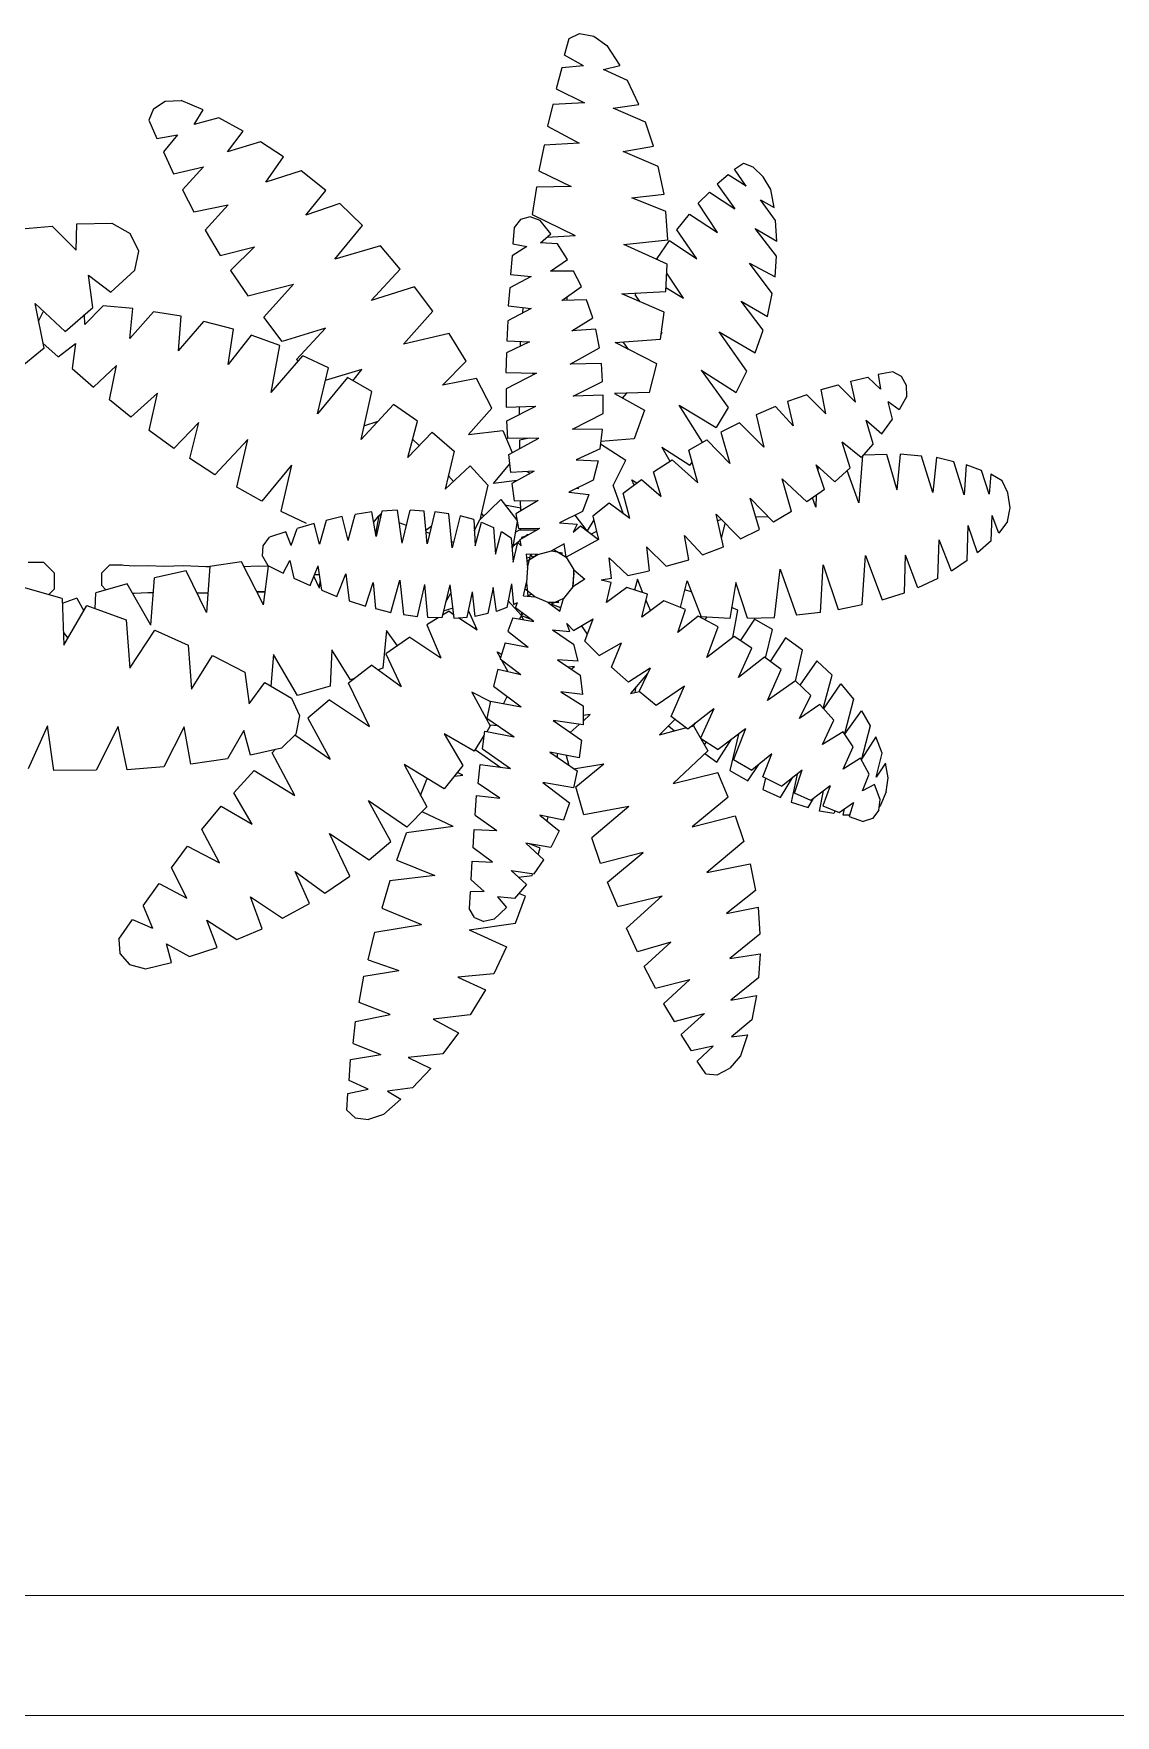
# Model space of a CAD drawing. Header units: inches. Extents: x -0.3 to 32.3, y -27.3 to 12.1.
# Drawn here: x 24.305 to 25.207, y -12.781 to -11.377 of the extents above; entities that cross this region are included whole.
import ezdxf

# ---------------------------------------------------------------- set-up
doc = ezdxf.new("R2010")
doc.units = ezdxf.units.IN
doc.header["$MEASUREMENT"] = 0
doc.layers.add('FUR', color=13, linetype='Continuous')

# ---------------------------------------------------------------- blocks, each defined once
blk = doc.blocks.new('02PTRX27')
at = {"color": 3, "linetype": 'ByBlock'}
for p, q in [((0.3381, 0.3651), (0.3414, 0.3768)), ((0.3414, 0.3768), (0.3486, 0.3801)), ((0.3486, 0.3801), (0.3585, 0.3783)), ((0.3585, 0.3783), (0.3676, 0.3718)), ((0.3515, 0.3577), (0.3381, 0.3651)), ((0.3676, 0.3718), (0.3766, 0.3579)), ((0.3363, 0.3562), (0.3325, 0.3416)), ((0.3515, 0.3577), (0.3363, 0.3562)), ((0.3654, 0.3552), (0.3766, 0.3579)), ((0.3819, 0.3475), (0.3654, 0.3552)), ((0.3325, 0.3416), (0.3521, 0.332)), ((0.3898, 0.3309), (0.3819, 0.3475)), ((0.0524, 0.3279), (0.0493, 0.32)), ((0.0524, 0.3279), (0.0607, 0.3331)), ((0.0607, 0.3331), (0.0717, 0.3336)), ((0.0871, 0.3271), (0.0717, 0.3336)), ((0.3301, 0.3307), (0.3264, 0.3157)), ((0.3521, 0.332), (0.3301, 0.3307)), ((0.3719, 0.3283), (0.3898, 0.3309)), ((0.3944, 0.3186), (0.3719, 0.3283)), ((0.0493, 0.32), (0.0548, 0.3072)), ((0.0808, 0.3169), (0.0871, 0.3271)), ((0.0979, 0.3215), (0.0808, 0.3169)), ((0.1149, 0.3123), (0.0979, 0.3215)), ((0.4001, 0.3019), (0.3944, 0.3186)), ((0.0548, 0.3072), (0.0691, 0.3097)), ((0.0691, 0.3097), (0.0594, 0.2979)), ((0.1039, 0.2978), (0.1149, 0.3123)), ((0.1268, 0.3048), (0.1039, 0.2978)), ((0.1428, 0.2943), (0.1268, 0.3048)), ((0.3264, 0.3157), (0.3484, 0.304)), ((0.0594, 0.2979), (0.0665, 0.2826)), ((0.1305, 0.2769), (0.1428, 0.2943)), ((0.324, 0.3026), (0.3204, 0.2847)), ((0.3484, 0.304), (0.324, 0.3026)), ((0.379, 0.2982), (0.4001, 0.3019)), ((0.4034, 0.2877), (0.379, 0.2982)), ((0.0665, 0.2826), (0.0872, 0.2875)), ((0.0872, 0.2875), (0.0726, 0.2715)), ((0.1552, 0.2847), (0.1305, 0.2769)), ((0.1723, 0.271), (0.1552, 0.2847)), ((0.3204, 0.2847), (0.3427, 0.2738)), ((0.4074, 0.2684), (0.4034, 0.2877)), ((0.4519, 0.2819), (0.4442, 0.2755)), ((0.4644, 0.274), (0.4519, 0.2819)), ((0.4563, 0.2858), (0.4626, 0.2899)), ((0.4644, 0.274), (0.4563, 0.2858)), ((0.4626, 0.2899), (0.4692, 0.2874)), ((0.4763, 0.2805), (0.4692, 0.2874)), ((0.0726, 0.2715), (0.0806, 0.2561)), ((0.1583, 0.2538), (0.1723, 0.271)), ((0.3187, 0.2733), (0.3156, 0.2544)), ((0.3427, 0.2738), (0.3187, 0.2733)), ((0.431, 0.2621), (0.4389, 0.2699)), ((0.4389, 0.2699), (0.4565, 0.2583)), ((0.4442, 0.2755), (0.4565, 0.2583)), ((0.4816, 0.2716), (0.4763, 0.2805)), ((0.484, 0.2591), (0.4816, 0.2716)), ((0.0806, 0.2561), (0.1045, 0.261)), ((0.1045, 0.261), (0.0883, 0.2435)), ((0.182, 0.262), (0.1583, 0.2538)), ((0.1977, 0.2466), (0.182, 0.262)), ((0.385, 0.2659), (0.4074, 0.2684)), ((0.4087, 0.2565), (0.385, 0.2659)), ((0.4446, 0.2418), (0.431, 0.2621)), ((0.4849, 0.2502), (0.4745, 0.2644)), ((0.4745, 0.2644), (0.484, 0.2591)), ((-0.0445, 0.2439), (-0.018, 0.2463)), ((-0.018, 0.2463), (-0.0013, 0.2295)), ((-0.0013, 0.2295), (-0.0009, 0.2478)), ((-0.0009, 0.2478), (0.0235, 0.2483)), ((0.0235, 0.2483), (0.0363, 0.2411)), ((0.1785, 0.2233), (0.1977, 0.2466)), ((0.3075, 0.2508), (0.3031, 0.2453)), ((0.3143, 0.2527), (0.3075, 0.2508)), ((0.3213, 0.2502), (0.3143, 0.2527)), ((0.3156, 0.2544), (0.3455, 0.2398)), ((0.3286, 0.2408), (0.3213, 0.2502)), ((0.41, 0.2367), (0.4087, 0.2565)), ((0.4162, 0.2437), (0.425, 0.2545)), ((0.425, 0.2545), (0.4446, 0.2418)), ((0.4858, 0.2357), (0.4849, 0.2502)), ((0.0423, 0.2288), (0.0363, 0.2411)), ((0.0883, 0.2435), (0.0988, 0.2259)), ((0.3031, 0.2453), (0.3022, 0.2339)), ((0.3215, 0.2346), (0.3286, 0.2408)), ((0.3334, 0.234), (0.3215, 0.2346)), ((0.326, 0.2386), (0.3455, 0.2398)), ((0.3403, 0.2231), (0.3334, 0.234)), ((0.3794, 0.2335), (0.41, 0.2367)), ((0.4025, 0.2237), (0.4111, 0.2363)), ((0.4111, 0.2363), (0.4301, 0.2235)), ((0.4301, 0.2235), (0.4162, 0.2437)), ((0.4855, 0.2253), (0.4708, 0.2445)), ((0.4708, 0.2445), (0.4858, 0.2357)), ((0.0396, 0.2156), (0.0423, 0.2288)), ((0.0988, 0.2259), (0.1226, 0.2319)), ((0.1226, 0.2319), (0.1061, 0.2153)), ((0.2102, 0.2326), (0.1785, 0.2233)), ((0.224, 0.2164), (0.2102, 0.2326)), ((0.3018, 0.2255), (0.3007, 0.2126)), ((0.3119, 0.232), (0.3018, 0.2255)), ((0.3022, 0.2339), (0.3119, 0.232)), ((0.3284, 0.2149), (0.3403, 0.2231)), ((0.4096, 0.2198), (0.3794, 0.2335)), ((0.403, 0.2227), (0.4025, 0.2237)), ((0.4846, 0.2109), (0.4855, 0.2253)), ((0.0073, 0.2122), (0.0229, 0.2003)), ((0.0103, 0.1897), (0.0073, 0.2122)), ((0.0229, 0.2003), (0.0396, 0.2156)), ((0.1061, 0.2153), (0.118, 0.1977)), ((0.2038, 0.1946), (0.224, 0.2164)), ((0.3149, 0.2112), (0.3002, 0.2032)), ((0.3007, 0.2126), (0.3149, 0.2112)), ((0.3445, 0.215), (0.3284, 0.2149)), ((0.35, 0.2042), (0.3445, 0.215)), ((0.4087, 0.2007), (0.4096, 0.2198)), ((0.421, 0.1962), (0.4092, 0.2134)), ((0.4825, 0.1994), (0.4668, 0.2204)), ((0.4668, 0.2204), (0.4846, 0.2109)), ((0.118, 0.1977), (0.1497, 0.2058)), ((0.1292, 0.1829), (0.1497, 0.2058)), ((0.234, 0.2039), (0.2038, 0.1946)), ((0.2467, 0.1871), (0.234, 0.2039)), ((0.3002, 0.2032), (0.2991, 0.1907)), ((0.3363, 0.1946), (0.35, 0.2042)), ((0.3781, 0.1992), (0.4087, 0.2007)), ((0.4074, 0.1863), (0.3781, 0.1992)), ((0.3872, 0.1982), (0.388, 0.1996)), ((0.4087, 0.2036), (0.421, 0.1962)), ((0.4792, 0.1834), (0.4825, 0.1994)), ((-0.0297, 0.1923), (-0.009, 0.1729)), ((-0.0236, 0.1614), (-0.0297, 0.1923)), ((-0.009, 0.1729), (0.0103, 0.1897)), ((0.0176, 0.1907), (0.0048, 0.1778)), ((0.0381, 0.1889), (0.0176, 0.1907)), ((0.0361, 0.168), (0.0381, 0.1889)), ((0.315, 0.189), (0.2987, 0.1803)), ((0.2991, 0.1907), (0.315, 0.189)), ((0.3092, 0.1858), (0.3094, 0.1895)), ((0.3535, 0.1949), (0.3363, 0.1946)), ((0.3401, 0.1946), (0.3401, 0.1973)), ((0.3579, 0.1824), (0.3535, 0.1949)), ((0.3872, 0.1982), (0.3904, 0.1937)), ((0.4763, 0.1739), (0.4609, 0.194)), ((0.4609, 0.194), (0.4792, 0.1834)), ((-0.0275, 0.1802), (-0.0242, 0.1867)), ((-0.0242, 0.1867), (-0.024, 0.1868)), ((0.0048, 0.1778), (0.0046, 0.1847)), ((0.0361, 0.168), (0.0526, 0.1867)), ((0.0718, 0.1836), (0.0526, 0.1867)), ((0.0698, 0.1594), (0.0718, 0.1836)), ((0.0698, 0.1594), (0.0874, 0.1798)), ((0.1081, 0.1746), (0.0874, 0.1798)), ((0.1419, 0.1659), (0.1292, 0.1829)), ((0.2262, 0.1642), (0.2467, 0.1871)), ((0.2987, 0.1803), (0.298, 0.1665)), ((0.3433, 0.1735), (0.3579, 0.1824)), ((0.405, 0.1675), (0.4074, 0.1863)), ((-0.0244, 0.1648), (-0.0137, 0.1553)), ((-0.0137, 0.1553), (-0.0018, 0.1646)), ((-0.0018, 0.1646), (-0.004, 0.1471)), ((0.1043, 0.15), (0.1081, 0.1746)), ((0.1204, 0.1703), (0.1043, 0.15)), ((0.1402, 0.1632), (0.1204, 0.1703)), ((0.1721, 0.1752), (0.1419, 0.1659)), ((0.1721, 0.1752), (0.1519, 0.1535)), ((0.2579, 0.1715), (0.2262, 0.1642)), ((0.2698, 0.1524), (0.2579, 0.1715)), ((0.3139, 0.1658), (0.2978, 0.1581)), ((0.298, 0.1665), (0.3139, 0.1658)), ((0.3077, 0.1629), (0.3077, 0.166)), ((0.3599, 0.1745), (0.3433, 0.1735)), ((0.3625, 0.1616), (0.3599, 0.1745)), ((0.3733, 0.1654), (0.405, 0.1675)), ((0.4023, 0.1505), (0.3733, 0.1654)), ((0.3827, 0.1604), (0.379, 0.1658)), ((0.4054, 0.1709), (0.4059, 0.172)), ((0.4056, 0.1722), (0.4056, 0.1724)), ((0.4056, 0.1724), (0.4059, 0.172)), ((0.4059, 0.172), (0.4056, 0.1722)), ((0.465, 0.1453), (0.4457, 0.1726)), ((0.4457, 0.1726), (0.4708, 0.1582)), ((0.4708, 0.1582), (0.4763, 0.1739)), ((-0.0236, 0.1614), (-0.0427, 0.1456)), ((0.1343, 0.1304), (0.1402, 0.1632)), ((0.1343, 0.1304), (0.1563, 0.156)), ((0.1519, 0.1535), (0.153, 0.1521)), ((0.1741, 0.1477), (0.1563, 0.156)), ((0.2533, 0.1355), (0.2698, 0.1524)), ((0.2978, 0.1581), (0.2974, 0.1444)), ((0.3422, 0.1502), (0.3625, 0.1616)), ((-0.004, 0.1471), (0.0108, 0.1342)), ((0.0108, 0.1342), (0.0268, 0.1492)), ((0.022, 0.1254), (0.0268, 0.1492)), ((0.1664, 0.1157), (0.1741, 0.1477)), ((0.1873, 0.1409), (0.1664, 0.1157)), ((0.1974, 0.1465), (0.1719, 0.1389)), ((0.2043, 0.1311), (0.1873, 0.1409)), ((0.191, 0.1387), (0.1974, 0.1465)), ((0.2974, 0.1444), (0.3187, 0.1439)), ((0.3187, 0.1439), (0.2976, 0.1331)), ((0.3158, 0.1439), (0.3174, 0.1432)), ((0.3638, 0.1506), (0.3422, 0.1502)), ((0.3647, 0.1382), (0.3638, 0.1506)), ((0.3973, 0.1306), (0.4023, 0.1505)), ((0.4331, 0.146), (0.4576, 0.1306)), ((0.4331, 0.146), (0.4519, 0.12)), ((0.4576, 0.1306), (0.465, 0.1453)), ((0.5372, 0.1384), (0.5491, 0.1412)), ((0.5491, 0.1412), (0.5579, 0.1329)), ((0.5663, 0.1448), (0.5562, 0.1431)), ((0.5562, 0.1431), (0.5579, 0.1329)), ((0.5724, 0.1417), (0.5663, 0.1448)), ((0.576, 0.1354), (0.5724, 0.1417)), ((0.0552, 0.1301), (0.0367, 0.1133)), ((0.0495, 0.1041), (0.0552, 0.1301)), ((0.1968, 0.0979), (0.2043, 0.1311)), ((0.2771, 0.1403), (0.2533, 0.1355)), ((0.2877, 0.1197), (0.2771, 0.1403)), ((0.2976, 0.1331), (0.2976, 0.1203)), ((0.3442, 0.1279), (0.3647, 0.1382)), ((0.3651, 0.1287), (0.3442, 0.1279)), ((0.3651, 0.1159), (0.3651, 0.1287)), ((0.3973, 0.1306), (0.373, 0.1299)), ((0.373, 0.1299), (0.3938, 0.1183)), ((0.3786, 0.1266), (0.3814, 0.1301)), ((0.5067, 0.129), (0.4932, 0.1243)), ((0.5198, 0.1157), (0.5067, 0.129)), ((0.5166, 0.1326), (0.5285, 0.1359)), ((0.5198, 0.1157), (0.5166, 0.1326)), ((0.5285, 0.1359), (0.5405, 0.1238)), ((0.5405, 0.1238), (0.5372, 0.1384)), ((0.5762, 0.1279), (0.576, 0.1354)), ((0.0367, 0.1133), (0.022, 0.1254)), ((0.2194, 0.1222), (0.1968, 0.0979)), ((0.2361, 0.1105), (0.2194, 0.1222)), ((0.2714, 0.1013), (0.2877, 0.1197)), ((0.2976, 0.1203), (0.3183, 0.1211)), ((0.298, 0.1109), (0.3183, 0.1211)), ((0.307, 0.1155), (0.307, 0.1206)), ((0.3445, 0.1279), (0.3444, 0.128)), ((0.3938, 0.1183), (0.3865, 0.0984)), ((0.418, 0.1218), (0.4437, 0.1062)), ((0.4342, 0.096), (0.418, 0.1218)), ((0.4519, 0.12), (0.4437, 0.1062)), ((0.4849, 0.1207), (0.4714, 0.115)), ((0.4972, 0.1073), (0.4849, 0.1207)), ((0.4932, 0.1243), (0.4972, 0.1073)), ((0.5661, 0.1119), (0.5632, 0.124)), ((0.5707, 0.1184), (0.5632, 0.124)), ((0.5762, 0.1279), (0.5707, 0.1184)), ((0.0841, 0.1096), (0.0667, 0.0916)), ((0.0777, 0.0845), (0.0841, 0.1096)), ((0.1988, 0.1074), (0.2086, 0.1106)), ((0.2293, 0.0853), (0.2361, 0.1105)), ((0.2989, 0.0985), (0.298, 0.1109)), ((0.3438, 0.1051), (0.3651, 0.1159)), ((0.4598, 0.1094), (0.4468, 0.1029)), ((0.4767, 0.0924), (0.4598, 0.1094)), ((0.4714, 0.115), (0.4767, 0.0924)), ((0.5527, 0.0947), (0.5478, 0.1112)), ((0.5478, 0.1112), (0.5588, 0.1017)), ((0.5588, 0.1017), (0.5661, 0.1119)), ((0.0667, 0.0916), (0.0495, 0.1041)), ((0.118, 0.0979), (0.0951, 0.0733)), ((0.1105, 0.0646), (0.118, 0.0979)), ((0.2293, 0.0853), (0.2461, 0.103)), ((0.2372, 0.0936), (0.2326, 0.0981)), ((0.2461, 0.103), (0.2615, 0.0896)), ((0.2714, 0.1013), (0.2954, 0.1042)), ((0.2954, 0.1042), (0.3017, 0.0887)), ((0.3204, 0.0988), (0.2989, 0.0985)), ((0.2995, 0.0875), (0.3204, 0.0988)), ((0.3136, 0.0987), (0.3068, 0.0973)), ((0.3068, 0.0973), (0.307, 0.0915)), ((0.3645, 0.1047), (0.3438, 0.1051)), ((0.3629, 0.0913), (0.3645, 0.1047)), ((0.3632, 0.0948), (0.3807, 0.0834)), ((0.3865, 0.0984), (0.3634, 0.0965)), ((0.4245, 0.0904), (0.4371, 0.0977)), ((0.4371, 0.0977), (0.4532, 0.0811)), ((0.4468, 0.1029), (0.4532, 0.0811)), ((0.5368, 0.0781), (0.5313, 0.096)), ((0.5443, 0.0853), (0.5313, 0.096)), ((0.5527, 0.0947), (0.5443, 0.0853)), ((0.0951, 0.0733), (0.0777, 0.0845)), ((0.2615, 0.0896), (0.2553, 0.0633)), ((0.3009, 0.0749), (0.2995, 0.0875)), ((0.3629, 0.0913), (0.3464, 0.0836)), ((0.3464, 0.0836), (0.3616, 0.0831)), ((0.3616, 0.0831), (0.3581, 0.0695)), ((0.3719, 0.0659), (0.3807, 0.0834)), ((0.4001, 0.0753), (0.4131, 0.0838)), ((0.4058, 0.0925), (0.4252, 0.0799)), ((0.4058, 0.0925), (0.4114, 0.0827)), ((0.4131, 0.0838), (0.4309, 0.0677)), ((0.4309, 0.0677), (0.4245, 0.0904)), ((0.4267, 0.082), (0.4252, 0.0799)), ((0.5454, 0.0866), (0.5427, 0.0538)), ((0.546, 0.0872), (0.5619, 0.0876)), ((0.5619, 0.0876), (0.5692, 0.0628)), ((0.5714, 0.0876), (0.5692, 0.0628)), ((0.5863, 0.0863), (0.5714, 0.0876)), ((0.5943, 0.061), (0.5863, 0.0863)), ((0.5967, 0.0852), (0.5943, 0.061)), ((0.6088, 0.0822), (0.5967, 0.0852)), ((0.616, 0.0593), (0.6088, 0.0822)), ((0.1484, 0.0799), (0.1277, 0.0549)), ((0.1484, 0.0799), (0.1409, 0.048)), ((0.2553, 0.0633), (0.2725, 0.0795)), ((0.261, 0.0687), (0.2575, 0.0726)), ((0.2725, 0.0795), (0.285, 0.0661)), ((0.2888, 0.0673), (0.3002, 0.0808)), ((0.3172, 0.0759), (0.3009, 0.0749)), ((0.3172, 0.0759), (0.3015, 0.0672)), ((0.3119, 0.0755), (0.3143, 0.0743)), ((0.4054, 0.0582), (0.4001, 0.0753)), ((0.4959, 0.0478), (0.4895, 0.0705)), ((0.5067, 0.0545), (0.4895, 0.0705)), ((0.5188, 0.063), (0.5132, 0.0801)), ((0.526, 0.0684), (0.5132, 0.0801)), ((0.5144, 0.0788), (0.5143, 0.0765)), ((0.5368, 0.0781), (0.526, 0.0684)), ((0.5427, 0.0538), (0.5346, 0.0762)), ((0.6173, 0.0803), (0.616, 0.0593)), ((0.6281, 0.0762), (0.6173, 0.0803)), ((0.6334, 0.0599), (0.6281, 0.0762)), ((0.6345, 0.0737), (0.6334, 0.0599)), ((0.6425, 0.069), (0.6345, 0.0737)), ((0.1277, 0.0549), (0.1105, 0.0646)), ((0.285, 0.0661), (0.2793, 0.0419)), ((0.3053, 0.0693), (0.2888, 0.0673)), ((0.3015, 0.0672), (0.3033, 0.0551)), ((0.3581, 0.0695), (0.3411, 0.0611)), ((0.3411, 0.0611), (0.3552, 0.0596)), ((0.3467, 0.0639), (0.3482, 0.0637)), ((0.3552, 0.0596), (0.3506, 0.0477)), ((0.3792, 0.0459), (0.3719, 0.066)), ((0.379, 0.0606), (0.3918, 0.07)), ((0.3836, 0.0428), (0.379, 0.0606)), ((0.3865, 0.0661), (0.3849, 0.0698)), ((0.3849, 0.0698), (0.3885, 0.0676)), ((0.3918, 0.07), (0.4054, 0.0582)), ((0.5188, 0.063), (0.5067, 0.0545)), ((0.5132, 0.059), (0.5128, 0.0507)), ((0.6464, 0.0608), (0.6425, 0.069)), ((0.6479, 0.0503), (0.6464, 0.0608)), ((0.1409, 0.048), (0.1587, 0.0396)), ((0.2042, 0.0475), (0.1926, 0.0457)), ((0.2073, 0.0304), (0.2042, 0.0475)), ((0.2111, 0.0481), (0.2073, 0.0304)), ((0.2221, 0.0487), (0.2111, 0.0481)), ((0.2254, 0.0257), (0.2221, 0.0487)), ((0.2254, 0.0257), (0.2309, 0.0486)), ((0.2406, 0.0481), (0.2309, 0.0486)), ((0.2428, 0.0253), (0.2406, 0.0481)), ((0.248, 0.0475), (0.2428, 0.0253)), ((0.2577, 0.0461), (0.248, 0.0475)), ((0.2793, 0.0419), (0.294, 0.0562)), ((0.294, 0.0562), (0.3051, 0.0418)), ((0.2967, 0.0524), (0.3079, 0.0503)), ((0.3033, 0.0551), (0.3198, 0.0555)), ((0.3198, 0.0555), (0.3044, 0.0462)), ((0.3079, 0.0484), (0.3077, 0.0551)), ((0.3506, 0.0477), (0.3348, 0.0398)), ((0.3693, 0.0536), (0.3579, 0.0445)), ((0.3621, 0.048), (0.3621, 0.048)), ((0.3836, 0.0428), (0.3693, 0.0536)), ((0.4835, 0.0404), (0.4673, 0.0571)), ((0.4738, 0.0353), (0.4673, 0.0571)), ((0.4959, 0.0478), (0.4835, 0.0404)), ((0.5128, 0.0507), (0.5106, 0.0572)), ((0.6462, 0.0408), (0.6479, 0.0503)), ((0.1481, 0.0242), (0.1523, 0.0359)), ((0.1642, 0.0395), (0.1523, 0.0359)), ((0.1679, 0.025), (0.1642, 0.0395)), ((0.1726, 0.0415), (0.1679, 0.025)), ((0.1836, 0.0442), (0.1726, 0.0415)), ((0.1879, 0.0276), (0.1836, 0.0442)), ((0.1879, 0.0276), (0.1926, 0.0457)), ((0.2054, 0.0402), (0.2091, 0.0448)), ((0.2091, 0.0448), (0.2067, 0.0324)), ((0.2091, 0.0448), (0.2106, 0.0462)), ((0.2102, 0.0444), (0.2091, 0.0448)), ((0.2284, 0.0381), (0.2232, 0.0398)), ((0.2417, 0.0348), (0.2456, 0.0375)), ((0.2601, 0.0224), (0.2577, 0.0461)), ((0.2657, 0.0447), (0.2601, 0.0224)), ((0.2751, 0.0422), (0.2657, 0.0447)), ((0.2751, 0.0422), (0.2762, 0.0239)), ((0.2755, 0.0342), (0.2793, 0.0419)), ((0.2762, 0.0239), (0.2804, 0.0404)), ((0.2821, 0.0446), (0.2804, 0.0467)), ((0.2804, 0.0404), (0.2888, 0.0367)), ((0.2888, 0.0367), (0.2903, 0.018)), ((0.3053, 0.0407), (0.3022, 0.0235)), ((0.3044, 0.0462), (0.3062, 0.0359)), ((0.3051, 0.0418), (0.3051, 0.0413)), ((0.3062, 0.0359), (0.3211, 0.0362)), ((0.3077, 0.0359), (0.3072, 0.0351)), ((0.3073, 0.0283), (0.3211, 0.0362)), ((0.3191, 0.036), (0.32, 0.0356)), ((0.3348, 0.0398), (0.3469, 0.0389)), ((0.3469, 0.0389), (0.3442, 0.0335)), ((0.3442, 0.0335), (0.3493, 0.0378)), ((0.3539, 0.0343), (0.3455, 0.0451)), ((0.3493, 0.0378), (0.3618, 0.0282)), ((0.3585, 0.0419), (0.3539, 0.0343)), ((0.3579, 0.0445), (0.3618, 0.0282)), ((0.4437, 0.0458), (0.4606, 0.0288)), ((0.4486, 0.0233), (0.4437, 0.0458)), ((0.4472, 0.0422), (0.4446, 0.0413)), ((0.4474, 0.029), (0.4499, 0.0393)), ((0.4606, 0.0288), (0.4738, 0.0353)), ((0.4798, 0.044), (0.4712, 0.0439)), ((0.618, 0.0136), (0.6187, 0.0381)), ((0.6253, 0.0189), (0.6187, 0.0381)), ((0.6347, 0.0274), (0.6354, 0.045)), ((0.64, 0.0326), (0.6354, 0.045)), ((0.6462, 0.0408), (0.64, 0.0326)), ((0.1283, 0.0166), (0.1287, 0.0239)), ((0.1287, 0.0239), (0.1332, 0.0299)), ((0.1444, 0.0337), (0.1332, 0.0299)), ((0.1481, 0.0242), (0.1444, 0.0337)), ((0.2445, 0.0325), (0.2419, 0.0334)), ((0.261, 0.0263), (0.2595, 0.0268)), ((0.2767, 0.0265), (0.276, 0.026)), ((0.2903, 0.018), (0.2945, 0.0338)), ((0.2945, 0.0338), (0.3011, 0.0294)), ((0.3011, 0.0294), (0.3024, 0.0125)), ((0.3022, 0.0235), (0.3015, 0.0222)), ((0.3073, 0.0277), (0.3022, 0.0235)), ((0.3024, 0.0125), (0.3057, 0.0263)), ((0.3035, 0.0246), (0.3024, 0.025)), ((0.3072, 0.0351), (0.3039, 0.0331)), ((0.3057, 0.0263), (0.3081, 0.0239)), ((0.3072, 0.0351), (0.3191, 0.0351)), ((0.3081, 0.0239), (0.3073, 0.0283)), ((0.3114, 0.0305), (0.3083, 0.0297)), ((0.3083, 0.0297), (0.3083, 0.0288)), ((0.3099, 0.0298), (0.3127, 0.032)), ((0.3127, 0.032), (0.3128, 0.0315)), ((0.3379, 0.0252), (0.3292, 0.0204)), ((0.3394, 0.016), (0.3379, 0.0252)), ((0.3618, 0.0282), (0.3394, 0.016)), ((0.3539, 0.0343), (0.3537, 0.0342)), ((0.3537, 0.0342), (0.3539, 0.0343)), ((0.3543, 0.0338), (0.3541, 0.0348)), ((0.3566, 0.0321), (0.3603, 0.0338)), ((0.4215, 0.031), (0.434, 0.0176)), ((0.4246, 0.0142), (0.4215, 0.031)), ((0.5976, 0.0012), (0.5987, 0.0281)), ((0.6072, 0.0062), (0.5987, 0.0281)), ((0.6347, 0.0274), (0.6253, 0.0189)), ((0.1136, 0.0127), (0.0916, 0.0094)), ((0.129, -0.0171), (0.1136, 0.0127)), ((0.1283, 0.0166), (0.132, 0.0101)), ((0.1426, 0.0048), (0.1473, 0.0137)), ((0.1473, 0.0137), (0.1501, 0.0015)), ((0.3116, 0.0182), (0.3125, 0.0088)), ((0.3196, 0.0178), (0.3116, 0.0182)), ((0.3141, 0.0158), (0.3117, 0.0152)), ((0.3119, 0.0132), (0.3196, 0.0178)), ((0.3125, 0.0088), (0.3147, 0.0178)), ((0.3161, 0.0158), (0.3147, 0.0178)), ((0.3158, 0.0162), (0.3182, 0.017)), ((0.3182, 0.017), (0.3183, 0.0178)), ((0.3196, 0.0178), (0.3292, 0.0204)), ((0.3292, 0.0204), (0.3367, 0.0189)), ((0.3308, 0.0213), (0.3394, 0.016)), ((0.3367, 0.0189), (0.3359, 0.018)), ((0.3394, 0.016), (0.3447, 0.0071)), ((0.3821, 0.0033), (0.3693, 0.0155)), ((0.3708, 0.0011), (0.3693, 0.0155)), ((0.3951, 0.0231), (0.397, 0.0064)), ((0.4089, 0.0097), (0.3951, 0.0231)), ((0.4089, 0.0097), (0.4246, 0.0142)), ((0.434, 0.0176), (0.4486, 0.0233)), ((0.545, -0.017), (0.5474, 0.0172)), ((0.5474, 0.0172), (0.559, -0.0137)), ((0.5745, -0.0087), (0.5753, 0.0175)), ((0.5837, -0.0054), (0.5753, 0.0175)), ((0.618, 0.0136), (0.6072, 0.0062)), ((0.0506, -0.0313), (0.0533, 0.0017)), ((0.0751, 0.0064), (0.0533, 0.0017)), ((0.0894, -0.0224), (0.0751, 0.0064)), ((0.0916, 0.0094), (0.0894, -0.0224)), ((0.129, -0.0171), (0.1325, 0.0098)), ((0.132, 0.0101), (0.1426, 0.0048)), ((0.1501, 0.0015), (0.1615, -0.0038)), ((0.1615, -0.0038), (0.167, 0.01)), ((0.1679, -0.0055), (0.164, 0.0027)), ((0.1695, -0.007), (0.167, 0.01)), ((0.18, -0.0114), (0.1862, 0.0044)), ((0.1862, 0.0044), (0.1886, -0.0143)), ((0.3125, 0.0088), (0.3117, -0.0017)), ((0.344, -0.0046), (0.3449, 0.0048)), ((0.3524, 0.0006), (0.344, -0.0046)), ((0.3444, -0.0028), (0.3447, 0.0071)), ((0.3453, 0.0066), (0.3445, 0.006)), ((0.3449, 0.0048), (0.3445, 0.0048)), ((0.3447, 0.0071), (0.3524, 0.0006)), ((0.3708, 0.0011), (0.3636, 0)), ((0.3706, -0.0017), (0.3636, 0)), ((0.3821, 0.0033), (0.397, 0.0064)), ((0.3889, 0.0007), (0.3869, -0.007)), ((0.3927, -0.0088), (0.3889, 0.0007)), ((0.4842, -0.0259), (0.4882, 0.0077)), ((0.4882, 0.0077), (0.4994, -0.0243)), ((0.5161, -0.0224), (0.5181, 0.0106)), ((0.5181, 0.0106), (0.5285, -0.0203)), ((0.5976, 0.0012), (0.5837, -0.0054)), ((-0.011, -0.0127), (-0.0396, -0.0046)), ((0.0119, -0.0199), (0.0125, -0.0087)), ((0.0343, -0.0026), (0.0125, -0.0087)), ((0.0506, -0.0313), (0.0343, -0.0026)), ((0.1679, -0.0055), (0.1684, -0.001)), ((0.1695, -0.007), (0.18, -0.0114)), ((0.1999, -0.0181), (0.2051, -0.0016)), ((0.2051, -0.0016), (0.2067, -0.0198)), ((0.2174, -0.0224), (0.2238, -0.0001)), ((0.2238, -0.0001), (0.2262, -0.0238)), ((0.2359, -0.0252), (0.241, -0.0031)), ((0.2432, -0.0259), (0.241, -0.0031)), ((0.2584, -0.0033), (0.2529, -0.0263)), ((0.259, -0.0093), (0.2555, -0.0152)), ((0.2584, -0.0033), (0.2612, -0.0265)), ((0.2705, -0.0258), (0.2742, -0.0081)), ((0.2733, -0.0117), (0.2744, -0.0111)), ((0.2762, -0.0252), (0.2742, -0.0081)), ((0.2886, -0.0051), (0.2848, -0.0232)), ((0.289, -0.0083), (0.2881, -0.0077)), ((0.2908, -0.0217), (0.2886, -0.0051)), ((0.3013, -0.0026), (0.298, -0.0191)), ((0.3013, -0.0026), (0.3028, -0.017)), ((0.3097, -0.0108), (0.3117, -0.0017)), ((0.3097, -0.0108), (0.3176, -0.0116)), ((0.3176, -0.0116), (0.3106, -0.0061)), ((0.3117, -0.0017), (0.3127, -0.0111)), ((0.3127, -0.0111), (0.3128, -0.0111)), ((0.3128, -0.0111), (0.3149, -0.0095)), ((0.3169, -0.0112), (0.3167, -0.0116)), ((0.3268, -0.0156), (0.3176, -0.0116)), ((0.344, -0.0046), (0.3376, -0.0127)), ((0.344, -0.0029), (0.3444, -0.0028)), ((0.3673, -0.0155), (0.3706, -0.0017)), ((0.3816, -0.0051), (0.3673, -0.0155)), ((0.3959, -0.0098), (0.3816, -0.0051)), ((0.392, -0.0258), (0.3959, -0.0098)), ((0.4188, -0.0191), (0.4234, -0.0004)), ((0.4217, -0.0065), (0.4261, -0.0079)), ((0.4234, -0.0004), (0.4331, -0.0255)), ((0.4573, -0.0017), (0.4532, -0.0266)), ((0.4653, -0.0264), (0.4573, -0.0017)), ((0.559, -0.0137), (0.5745, -0.0087)), ((-0.0009, -0.0126), (-0.011, -0.0162)), ((-0.011, -0.0127), (-0.0099, -0.0453)), ((-0.0099, -0.0453), (0.0062, -0.0177)), ((-0.0009, -0.0126), (0.004, -0.0214)), ((0.0062, -0.0177), (0.0335, -0.0276)), ((0.1886, -0.0143), (0.1999, -0.0181)), ((0.2067, -0.0198), (0.2174, -0.0224)), ((0.2579, -0.0216), (0.2533, -0.0244)), ((0.254, -0.0213), (0.2602, -0.0195)), ((0.2579, -0.0216), (0.2608, -0.0236)), ((0.2775, -0.0345), (0.2714, -0.021)), ((0.2848, -0.0232), (0.2762, -0.0252)), ((0.298, -0.0191), (0.2908, -0.0217)), ((0.2989, -0.0141), (0.3084, -0.0246)), ((0.3028, -0.017), (0.3055, -0.0155)), ((0.3042, -0.0193), (0.3055, -0.0155)), ((0.3169, -0.0288), (0.3042, -0.0193)), ((0.3083, -0.0225), (0.3084, -0.0246)), ((0.3084, -0.0246), (0.3092, -0.0232)), ((0.3343, -0.0155), (0.3268, -0.0156)), ((0.3268, -0.0156), (0.335, -0.0216)), ((0.3376, -0.0127), (0.3284, -0.0169)), ((0.3356, -0.0192), (0.329, -0.0166)), ((0.3343, -0.0155), (0.3337, -0.0145)), ((0.335, -0.0216), (0.3376, -0.0127)), ((0.3372, -0.0136), (0.3368, -0.0131)), ((0.4072, -0.0143), (0.392, -0.0258)), ((0.3948, -0.0139), (0.3979, -0.0214)), ((0.4224, -0.0205), (0.4072, -0.0143)), ((0.4169, -0.0365), (0.4224, -0.0205)), ((0.4587, -0.0209), (0.4543, -0.0191)), ((0.4552, -0.0398), (0.4587, -0.0209)), ((0.5161, -0.0224), (0.4994, -0.0243)), ((0.5285, -0.0203), (0.545, -0.017)), ((0.0335, -0.0276), (0.0361, -0.0612)), ((0.0361, -0.0612), (0.0535, -0.0348)), ((0.0535, -0.0348), (0.0766, -0.0451)), ((0.2144, -0.0351), (0.212, -0.0611)), ((0.2221, -0.0457), (0.2144, -0.0351)), ((0.2262, -0.0238), (0.2359, -0.0252)), ((0.2503, -0.0263), (0.2426, -0.031)), ((0.2426, -0.031), (0.2522, -0.0541)), ((0.2529, -0.0263), (0.2432, -0.0259)), ((0.2612, -0.0265), (0.2705, -0.0258)), ((0.2648, -0.0263), (0.2775, -0.0345)), ((0.2756, -0.0334), (0.2767, -0.0329)), ((0.3022, -0.0261), (0.2989, -0.0354)), ((0.3022, -0.0261), (0.3169, -0.0288)), ((0.3084, -0.0246), (0.3068, -0.027)), ((0.3084, -0.0246), (0.3141, -0.0269)), ((0.3097, -0.0276), (0.3084, -0.0246)), ((0.3158, -0.0281), (0.316, -0.0283)), ((0.316, -0.0283), (0.3161, -0.0285)), ((0.3299, -0.0345), (0.342, -0.0356)), ((0.3299, -0.0345), (0.3445, -0.0444)), ((0.342, -0.0356), (0.3398, -0.0302)), ((0.3398, -0.0302), (0.3445, -0.0349)), ((0.3445, -0.0349), (0.3581, -0.027)), ((0.3541, -0.0375), (0.35, -0.0316)), ((0.3522, -0.0424), (0.3581, -0.027)), ((0.4312, -0.025), (0.4169, -0.0365)), ((0.445, -0.0324), (0.4312, -0.025)), ((0.4327, -0.0247), (0.4325, -0.0258)), ((0.4532, -0.0266), (0.4331, -0.0255)), ((0.4369, -0.0258), (0.4358, -0.0276)), ((0.4371, -0.0538), (0.445, -0.0324)), ((0.4703, -0.0272), (0.4604, -0.0422)), ((0.4653, -0.0264), (0.4842, -0.0259)), ((0.4827, -0.0343), (0.4703, -0.0272)), ((0.478, -0.0542), (0.4827, -0.0343)), ((-0.0103, -0.0362), (-0.0071, -0.0404)), ((0.0766, -0.0451), (0.079, -0.0758)), ((0.2307, -0.0397), (0.2141, -0.0513)), ((0.2307, -0.0397), (0.2522, -0.0541)), ((0.2969, -0.0436), (0.2934, -0.0547)), ((0.2969, -0.0436), (0.313, -0.0467)), ((0.2989, -0.0354), (0.313, -0.0467)), ((0.3445, -0.0444), (0.3475, -0.0563)), ((0.3522, -0.0424), (0.3623, -0.0524)), ((0.3623, -0.0524), (0.3779, -0.0435)), ((0.3709, -0.0604), (0.3779, -0.0435)), ((0.4562, -0.0392), (0.4371, -0.0538)), ((0.4683, -0.0472), (0.4562, -0.0392)), ((0.4917, -0.0402), (0.4811, -0.0566)), ((0.5036, -0.0486), (0.4917, -0.0402)), ((0.079, -0.0758), (0.0935, -0.0525)), ((0.0935, -0.0525), (0.116, -0.064)), ((0.1358, -0.0516), (0.134, -0.0737)), ((0.1525, -0.0801), (0.1358, -0.0516)), ((0.1765, -0.0484), (0.1752, -0.0737)), ((0.1895, -0.0694), (0.1765, -0.0484)), ((0.2141, -0.0513), (0.2247, -0.0739)), ((0.2914, -0.0498), (0.2943, -0.0514)), ((0.2936, -0.0541), (0.2914, -0.0498)), ((0.2934, -0.0547), (0.3079, -0.0655)), ((0.2943, -0.0556), (0.2987, -0.0635)), ((0.3334, -0.0553), (0.3491, -0.0661)), ((0.3475, -0.0563), (0.3334, -0.0553)), ((0.4591, -0.0677), (0.4683, -0.0472)), ((0.4772, -0.0535), (0.4591, -0.0677)), ((0.4888, -0.0622), (0.4772, -0.0535)), ((0.4987, -0.0703), (0.5036, -0.0486)), ((0.5135, -0.0561), (0.5018, -0.0731)), ((0.5242, -0.066), (0.5135, -0.0561)), ((0.116, -0.064), (0.1189, -0.0861)), ((0.2042, -0.0591), (0.188, -0.0717)), ((0.1922, -0.0684), (0.1895, -0.0694)), ((0.2042, -0.0591), (0.2247, -0.0739)), ((0.212, -0.0611), (0.2086, -0.0624)), ((0.2919, -0.0619), (0.2888, -0.0738)), ((0.2919, -0.0619), (0.3079, -0.0655)), ((0.3451, -0.06), (0.3407, -0.0605)), ((0.3429, -0.0619), (0.3451, -0.06)), ((0.3491, -0.0661), (0.3508, -0.0794)), ((0.3827, -0.071), (0.3709, -0.0604)), ((0.3977, -0.0611), (0.3827, -0.071)), ((0.3959, -0.0649), (0.3841, -0.0788)), ((0.3977, -0.0611), (0.39, -0.0771)), ((0.4794, -0.0836), (0.4888, -0.0622)), ((0.4987, -0.0701), (0.4794, -0.0836)), ((0.5095, -0.0801), (0.4987, -0.0701)), ((0.5179, -0.0892), (0.5242, -0.066)), ((0.1189, -0.0861), (0.1299, -0.0712)), ((0.1299, -0.0712), (0.1484, -0.0821)), ((0.1752, -0.0737), (0.1525, -0.0801)), ((0.2027, -0.1017), (0.188, -0.0717)), ((0.2866, -0.0844), (0.2738, -0.078)), ((0.2738, -0.078), (0.2866, -0.1014)), ((0.2888, -0.0738), (0.3081, -0.088)), ((0.2958, -0.0859), (0.2984, -0.0809)), ((0.3357, -0.0776), (0.3511, -0.0875)), ((0.3508, -0.0794), (0.3357, -0.0776)), ((0.3841, -0.0788), (0.3904, -0.0775)), ((0.3872, -0.0782), (0.388, -0.074)), ((0.39, -0.0773), (0.3898, -0.0776)), ((0.39, -0.0771), (0.4019, -0.087)), ((0.4019, -0.087), (0.4215, -0.0734)), ((0.4124, -0.0948), (0.4215, -0.0734)), ((0.5016, -0.0962), (0.5095, -0.0801)), ((0.5183, -0.0896), (0.5302, -0.072)), ((0.5302, -0.072), (0.539, -0.0828)), ((0.1484, -0.0821), (0.1539, -0.0942)), ((0.1748, -0.0832), (0.1598, -0.096)), ((0.1748, -0.0832), (0.2027, -0.1017)), ((0.2868, -0.0842), (0.2843, -0.096)), ((0.2868, -0.0842), (0.3081, -0.088)), ((0.3511, -0.0875), (0.3511, -0.1006)), ((0.3561, -0.0935), (0.3511, -0.094)), ((0.3511, -0.098), (0.3561, -0.0935)), ((0.4419, -0.0894), (0.4239, -0.1036)), ((0.4419, -0.0894), (0.4327, -0.1098)), ((0.5157, -0.0864), (0.5016, -0.0962)), ((0.5253, -0.0974), (0.5157, -0.0864)), ((0.539, -0.0828), (0.5328, -0.1069)), ((0.5329, -0.1074), (0.5447, -0.0908)), ((0.5447, -0.0908), (0.5507, -0.1014)), ((-0.0211, -0.1012), (-0.0346, -0.1312)), ((-0.0167, -0.1323), (-0.0211, -0.1012)), ((0.028, -0.1017), (0.0126, -0.1322)), ((0.0341, -0.132), (0.028, -0.1017)), ((0.0739, -0.1019), (0.0596, -0.1298)), ((0.0784, -0.128), (0.0739, -0.1019)), ((0.1153, -0.1045), (0.1039, -0.1243)), ((0.1199, -0.1217), (0.1153, -0.1045)), ((0.1539, -0.0942), (0.1514, -0.107)), ((0.1598, -0.096), (0.1754, -0.1244)), ((0.2811, -0.1173), (0.2828, -0.1051)), ((0.2828, -0.1051), (0.3033, -0.109)), ((0.2866, -0.1014), (0.2841, -0.1054)), ((0.2843, -0.096), (0.3033, -0.109)), ((0.2921, -0.1014), (0.2861, -0.1008)), ((0.3304, -0.0976), (0.35, -0.1113)), ((0.3511, -0.1006), (0.3304, -0.0976)), ((0.3315, -0.0979), (0.3308, -0.098)), ((0.3484, -0.1003), (0.3422, -0.1059)), ((0.4043, -0.1076), (0.4149, -0.0969)), ((0.4043, -0.1076), (0.4224, -0.1026)), ((0.4105, -0.1014), (0.4146, -0.1048)), ((0.4239, -0.1036), (0.4124, -0.0948)), ((0.4265, -0.1017), (0.4279, -0.1012)), ((0.4279, -0.1013), (0.4292, -0.0993)), ((0.4279, -0.1012), (0.4378, -0.1186)), ((0.4639, -0.1034), (0.445, -0.1178)), ((0.4639, -0.1034), (0.4556, -0.1247)), ((0.5176, -0.1142), (0.5253, -0.0974)), ((0.5507, -0.1014), (0.5447, -0.1245)), ((0.1415, -0.1168), (0.1199, -0.1217)), ((0.1514, -0.107), (0.1415, -0.1168)), ((0.1508, -0.1075), (0.1754, -0.1244)), ((0.2755, -0.1189), (0.2546, -0.1069)), ((0.2546, -0.1069), (0.2676, -0.129)), ((0.2558, -0.1078), (0.2555, -0.1085)), ((0.2822, -0.1081), (0.2755, -0.1189)), ((0.35, -0.1113), (0.3484, -0.1235)), ((0.4327, -0.1098), (0.445, -0.1178)), ((0.4336, -0.1115), (0.4338, -0.1107)), ((0.4367, -0.1125), (0.4353, -0.1144)), ((0.4441, -0.1265), (0.4543, -0.1106)), ((0.4591, -0.107), (0.4532, -0.1323)), ((0.5318, -0.1054), (0.5176, -0.1142)), ((0.5388, -0.1159), (0.5318, -0.1054)), ((0.5318, -0.1315), (0.5388, -0.1159)), ((0.5546, -0.109), (0.5447, -0.1245)), ((0.559, -0.1203), (0.5546, -0.109)), ((0.1039, -0.1243), (0.0784, -0.128)), ((0.1349, -0.1201), (0.1371, -0.1178)), ((0.1508, -0.1497), (0.1349, -0.1201)), ((0.2546, -0.145), (0.2267, -0.1282)), ((0.2267, -0.1282), (0.2425, -0.1577)), ((0.2762, -0.1178), (0.294, -0.1302)), ((0.2782, -0.1415), (0.2795, -0.1283)), ((0.2795, -0.1283), (0.3007, -0.131)), ((0.2811, -0.1173), (0.3007, -0.131)), ((0.3281, -0.1196), (0.3469, -0.1327)), ((0.3484, -0.1235), (0.3281, -0.1196)), ((0.3332, -0.1233), (0.3334, -0.1207)), ((0.3394, -0.1219), (0.3412, -0.1289)), ((0.3445, -0.1311), (0.3656, -0.1277)), ((0.346, -0.1437), (0.3656, -0.1277)), ((0.4378, -0.1186), (0.4138, -0.1414)), ((0.4358, -0.1206), (0.4441, -0.1265)), ((0.4556, -0.1247), (0.4683, -0.1322)), ((0.4657, -0.1395), (0.4732, -0.1282)), ((0.4822, -0.1207), (0.4683, -0.1322)), ((0.4761, -0.1368), (0.4822, -0.1207)), ((0.5439, -0.1238), (0.5318, -0.1315)), ((0.55, -0.135), (0.5439, -0.1238)), ((0.5548, -0.1371), (0.559, -0.1203)), ((0.5612, -0.1272), (0.5548, -0.1371)), ((0.5632, -0.1375), (0.5612, -0.1272)), ((0.0126, -0.1322), (-0.0167, -0.1323)), ((0.0596, -0.1298), (0.0341, -0.132)), ((0.1083, -0.1478), (0.1224, -0.1324)), ((0.1224, -0.1324), (0.1508, -0.1497)), ((0.2381, -0.1497), (0.2426, -0.1383)), ((0.2432, -0.1383), (0.2426, -0.1383)), ((0.2676, -0.129), (0.2546, -0.145)), ((0.2617, -0.1362), (0.2674, -0.1355)), ((0.2674, -0.1355), (0.2637, -0.1337)), ((0.3469, -0.1327), (0.3444, -0.1444)), ((0.4138, -0.1414), (0.4448, -0.1338)), ((0.4519, -0.1509), (0.4448, -0.1338)), ((0.4532, -0.1323), (0.4657, -0.1395)), ((0.489, -0.1433), (0.4761, -0.1368)), ((0.4778, -0.1377), (0.4761, -0.1455)), ((0.4884, -0.1511), (0.4968, -0.1371)), ((0.489, -0.1433), (0.5034, -0.132)), ((0.5, -0.1348), (0.4957, -0.1544)), ((0.4981, -0.1482), (0.5034, -0.132)), ((0.5454, -0.1466), (0.55, -0.135)), ((0.5617, -0.1471), (0.5632, -0.1375)), ((0.1211, -0.1698), (0.1083, -0.1478)), ((0.2762, -0.1634), (0.2771, -0.1497)), ((0.2771, -0.1497), (0.2932, -0.1515)), ((0.2932, -0.1515), (0.2782, -0.1415)), ((0.3231, -0.1406), (0.3416, -0.1549)), ((0.3444, -0.1444), (0.3231, -0.1406)), ((0.3517, -0.1632), (0.346, -0.1437)), ((0.4519, -0.1509), (0.427, -0.1715)), ((0.4761, -0.1455), (0.4884, -0.1511)), ((0.5095, -0.1532), (0.4981, -0.1482)), ((0.5075, -0.1581), (0.5113, -0.1519)), ((0.5229, -0.143), (0.5095, -0.1532)), ((0.5155, -0.1607), (0.5183, -0.1464)), ((0.5229, -0.143), (0.5177, -0.157)), ((0.5537, -0.1422), (0.5454, -0.1466)), ((0.5577, -0.1526), (0.5537, -0.1422)), ((0.5617, -0.1471), (0.5579, -0.1564)), ((0.0861, -0.1734), (0.0995, -0.1572)), ((0.0995, -0.1572), (0.1211, -0.1698)), ((0.2285, -0.1717), (0.202, -0.1535)), ((0.2175, -0.1818), (0.202, -0.1535)), ((0.2425, -0.1577), (0.2285, -0.1717)), ((0.2608, -0.1714), (0.2392, -0.161)), ((0.2762, -0.1634), (0.2912, -0.1742)), ((0.3211, -0.1635), (0.3345, -0.1744)), ((0.3374, -0.1669), (0.3211, -0.1635)), ((0.3416, -0.1549), (0.3374, -0.1669)), ((0.3828, -0.1575), (0.3517, -0.1632)), ((0.3828, -0.1575), (0.3572, -0.1792)), ((0.4957, -0.1544), (0.5075, -0.1581)), ((0.5253, -0.1623), (0.5155, -0.1607)), ((0.5177, -0.157), (0.5291, -0.1615)), ((0.5263, -0.1605), (0.5253, -0.1623)), ((0.5291, -0.1615), (0.539, -0.1547)), ((0.5318, -0.1634), (0.5329, -0.159)), ((0.5362, -0.1635), (0.5318, -0.1634)), ((0.539, -0.1547), (0.5361, -0.1643)), ((0.5566, -0.1599), (0.5522, -0.1657)), ((0.5566, -0.1599), (0.5577, -0.1526)), ((0.5579, -0.1564), (0.5568, -0.1576)), ((0.0984, -0.1965), (0.0861, -0.1734)), ((0.2608, -0.1714), (0.2284, -0.1758)), ((0.2747, -0.1861), (0.2753, -0.1735)), ((0.2753, -0.1735), (0.2912, -0.1742)), ((0.3266, -0.1647), (0.326, -0.1676)), ((0.3345, -0.1744), (0.3286, -0.186)), ((0.427, -0.1715), (0.4567, -0.164)), ((0.4567, -0.164), (0.4628, -0.1817)), ((0.5361, -0.1643), (0.5458, -0.1678)), ((0.5522, -0.1657), (0.5458, -0.1678)), ((0.0649, -0.2), (0.0762, -0.1851)), ((0.0762, -0.1851), (0.0984, -0.1965)), ((0.1748, -0.1762), (0.2025, -0.1946)), ((0.189, -0.2058), (0.1748, -0.1762)), ((0.2025, -0.1946), (0.2175, -0.1818)), ((0.2216, -0.1948), (0.2284, -0.1758)), ((0.2881, -0.1962), (0.2747, -0.1861)), ((0.3238, -0.1944), (0.3114, -0.1829)), ((0.3286, -0.186), (0.3114, -0.1829)), ((0.3213, -0.1863), (0.3139, -0.1834)), ((0.3198, -0.1908), (0.3213, -0.1863)), ((0.3631, -0.197), (0.3572, -0.1792)), ((0.4628, -0.1817), (0.4371, -0.2034)), ((0.2216, -0.1948), (0.2481, -0.2053)), ((0.2733, -0.2084), (0.274, -0.1954)), ((0.274, -0.1954), (0.2881, -0.1962)), ((0.2879, -0.1962), (0.2879, -0.1962)), ((0.3171, -0.2043), (0.3238, -0.1944)), ((0.3929, -0.1894), (0.3631, -0.197)), ((0.368, -0.21), (0.3929, -0.1894)), ((0.4371, -0.2034), (0.4673, -0.1972)), ((0.4673, -0.1972), (0.471, -0.2159)), ((0.0757, -0.2211), (0.0649, -0.2)), ((0.151, -0.2027), (0.1717, -0.2177)), ((0.1609, -0.2248), (0.151, -0.2027)), ((0.1717, -0.2177), (0.189, -0.2058)), ((0.2168, -0.2092), (0.2113, -0.2282)), ((0.2481, -0.2053), (0.2168, -0.2092)), ((0.2824, -0.2164), (0.2733, -0.2084)), ((0.3011, -0.2018), (0.3117, -0.2116)), ((0.3011, -0.2018), (0.3171, -0.2043)), ((0.3062, -0.2066), (0.3158, -0.2054)), ((0.3158, -0.2054), (0.316, -0.2042)), ((0.3752, -0.227), (0.368, -0.21)), ((0.0453, -0.2264), (0.0564, -0.2109)), ((0.0564, -0.2109), (0.0757, -0.2211)), ((0.12, -0.2203), (0.1422, -0.2351)), ((0.1281, -0.2424), (0.12, -0.2203)), ((0.2727, -0.2167), (0.272, -0.2284)), ((0.2824, -0.2164), (0.2727, -0.2167)), ((0.2819, -0.216), (0.2817, -0.2165)), ((0.2916, -0.2203), (0.2978, -0.2276)), ((0.3035, -0.2214), (0.2916, -0.2203)), ((0.3117, -0.2116), (0.3035, -0.2214)), ((0.3042, -0.2386), (0.311, -0.2197)), ((0.311, -0.2197), (0.3064, -0.218)), ((0.3752, -0.227), (0.4061, -0.2196)), ((0.3812, -0.2419), (0.4061, -0.2196)), ((0.471, -0.2159), (0.4508, -0.2317)), ((0.0453, -0.2264), (0.0519, -0.242)), ((0.1422, -0.2351), (0.1609, -0.2248)), ((0.2113, -0.2282), (0.2388, -0.2395)), ((0.2756, -0.2345), (0.272, -0.2284)), ((0.2978, -0.2276), (0.2894, -0.2358)), ((0.4508, -0.2317), (0.4728, -0.2273)), ((0.4728, -0.2273), (0.4739, -0.2461)), ((0.0284, -0.2497), (0.0379, -0.2361)), ((0.0379, -0.2361), (0.0519, -0.242)), ((0.0896, -0.2365), (0.1103, -0.25)), ((0.0968, -0.2555), (0.0896, -0.2365)), ((0.1103, -0.25), (0.1281, -0.2424)), ((0.2018, -0.264), (0.2064, -0.2448)), ((0.2064, -0.2448), (0.2388, -0.2395)), ((0.2718, -0.2431), (0.3042, -0.2386)), ((0.2718, -0.2431), (0.2978, -0.255)), ((0.2756, -0.2345), (0.2821, -0.2373)), ((0.2894, -0.2358), (0.2821, -0.2373)), ((0.3889, -0.2584), (0.3812, -0.2419)), ((0.0284, -0.2497), (0.029, -0.2596)), ((0.0616, -0.2528), (0.0775, -0.2618)), ((0.0649, -0.2659), (0.0616, -0.2528)), ((0.0775, -0.2618), (0.0968, -0.2555)), ((0.2978, -0.255), (0.289, -0.2737)), ((0.4122, -0.2517), (0.3889, -0.2584)), ((0.3935, -0.2686), (0.4122, -0.2517)), ((0.4739, -0.2461), (0.4532, -0.2631)), ((0.029, -0.2596), (0.0359, -0.2672)), ((0.0359, -0.2672), (0.0469, -0.2703)), ((0.0469, -0.2703), (0.0649, -0.2659)), ((0.2018, -0.264), (0.223, -0.2715)), ((0.4015, -0.2837), (0.3935, -0.2686)), ((0.4532, -0.2631), (0.4743, -0.2599)), ((0.4743, -0.2599), (0.473, -0.2766)), ((0.1955, -0.2938), (0.1988, -0.2755)), ((0.1988, -0.2755), (0.223, -0.2715)), ((0.289, -0.2737), (0.2641, -0.276)), ((0.2641, -0.276), (0.2833, -0.2849)), ((0.4015, -0.2837), (0.4252, -0.2776)), ((0.4252, -0.2776), (0.407, -0.2947)), ((0.473, -0.2766), (0.4538, -0.2921)), ((0.2833, -0.2849), (0.2725, -0.3024)), ((0.4538, -0.2921), (0.4716, -0.2888)), ((0.4716, -0.2888), (0.4683, -0.3057)), ((0.193, -0.3069), (0.217, -0.302)), ((0.217, -0.302), (0.1955, -0.2938)), ((0.2725, -0.3024), (0.2469, -0.3054)), ((0.407, -0.2947), (0.4144, -0.307)), ((0.4144, -0.307), (0.4356, -0.3014)), ((0.4193, -0.316), (0.4356, -0.3014)), ((0.1912, -0.3223), (0.193, -0.3069)), ((0.2469, -0.3054), (0.2645, -0.3149)), ((0.2645, -0.3149), (0.2535, -0.3293)), ((0.4683, -0.3057), (0.4543, -0.3175)), ((0.1912, -0.3223), (0.2106, -0.3298)), ((0.4265, -0.3273), (0.4193, -0.316)), ((0.4415, -0.3241), (0.4265, -0.3273)), ((0.4305, -0.3344), (0.4415, -0.3241)), ((0.4543, -0.3175), (0.4655, -0.3163)), ((0.4655, -0.3163), (0.4606, -0.3309)), ((0.1884, -0.348), (0.1895, -0.3333)), ((0.1895, -0.3333), (0.2106, -0.3298)), ((0.2535, -0.3293), (0.2296, -0.332)), ((0.2296, -0.332), (0.2452, -0.3395)), ((0.4365, -0.3433), (0.4305, -0.3344)), ((0.4606, -0.3309), (0.4532, -0.3393)), ((0.2016, -0.354), (0.1884, -0.348)), ((0.2452, -0.3395), (0.2326, -0.353)), ((0.4365, -0.3433), (0.4442, -0.3439)), ((0.4442, -0.3439), (0.4532, -0.3393)), ((0.1869, -0.3687), (0.1875, -0.3569)), ((0.1875, -0.3569), (0.2016, -0.354)), ((0.2245, -0.361), (0.2124, -0.3715)), ((0.2326, -0.353), (0.2152, -0.3554)), ((0.2152, -0.3554), (0.2245, -0.361)), ((0.1869, -0.3687), (0.1926, -0.3739)), ((0.1926, -0.3739), (0.202, -0.375)), ((0.2124, -0.3715), (0.202, -0.375))]:
    blk.add_line(p, q, dxfattribs=at)
at = {"color": 7, "linetype": 'ByBlock'}
for p, q in [((-0.0238, 0.0123), (-0.0346, 0.0123)), ((-0.0163, 0.0048), (-0.0238, 0.0123)), ((-0.0163, -0.006), (-0.0163, 0.0048)), ((0.0163, 0.0048), (0.0222, 0.0106)), ((0.0163, 0.0048), (0.0163, -0.0035)), ((0.0222, 0.0106), (0.0306, 0.0106)), ((0.0319, 0.0104), (0.0392, 0.01)), ((0.0392, 0.01), (0.0486, 0.0103)), ((0.0486, 0.0103), (0.0599, 0.0098)), ((0.0599, 0.0098), (0.0733, 0.0103)), ((0.0733, 0.0103), (0.0889, 0.0095)), ((0.0889, 0.0095), (0.0917, 0.0094)), ((0.1151, 0.0095), (0.1255, 0.01)), ((0.1255, 0.01), (0.1325, 0.0097)), ((0.1679, 0.0038), (0.1644, 0.0038)), ((0.1664, 0.0089), (0.167, 0.0089)), ((-0.0163, -0.006), (-0.0205, -0.0101)), ((0.0163, -0.0035), (0.0194, -0.0067)), ((0.0392, -0.0092), (0.0379, -0.0092)), ((0.0486, -0.0087), (0.0392, -0.0092)), ((0.0524, -0.0089), (0.0486, -0.0087)), ((0.0827, -0.0088), (0.0889, -0.0089)), ((0.0889, -0.0089), (0.0904, -0.0089)), ((0.1255, -0.0079), (0.1243, -0.0081)), ((0.1244, -0.0083), (0.1296, -0.0082)), ((0.1301, -0.0082), (0.1255, -0.0079)), ((0.1296, -0.0082), (0.1301, -0.0082)), ((0.1668, -0.0035), (0.1681, -0.0034))]:
    blk.add_line(p, q, dxfattribs=at)
at = {"linetype": 'ByBlock'}
blk.add_line((0.0306, 0.0106), (0.0319, 0.0104), dxfattribs=at)

msp = doc.modelspace()

# ---------------------------------------------------------------- linework, layer by layer
at = {"lineweight": 9}
for p, q in [((23.226, -12.6807), (30.803, -12.6807)), ((23.1255, -12.7807), (30.803, -12.7807))]:
    msp.add_line(p, q, dxfattribs=at)

# ---------------------------------------------------------------- block references
at = {"layer": 'FUR', "xscale": 1.199999999999818, "yscale": 1.199999999999818, "zscale": 1.199999999999818}
msp.add_blockref('02PTRX27', (24.3416, -11.8333), dxfattribs=at)

doc.saveas('drawing.dxf')
